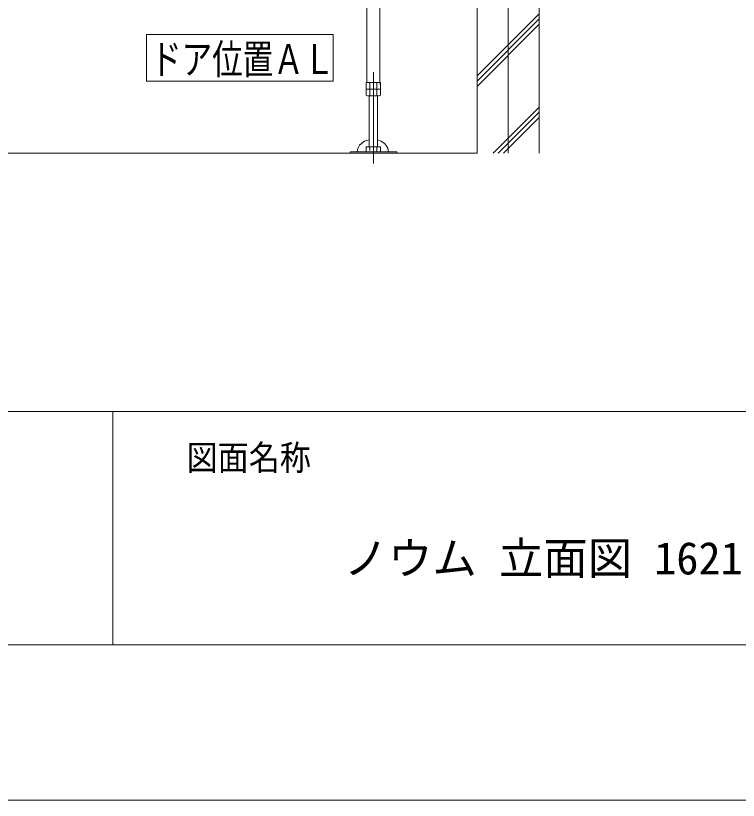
# Model space of a CAD drawing. Units: millimetres on the paper. Extents: x -305 to 305, y -152 to 152.
# Drawn here: x -207.3 to -160.8, y -148.5 to -98 of the extents above; entities that cross this region are included whole.
import ezdxf
from ezdxf.enums import TextEntityAlignment as Align

# ---------------------------------------------------------------- set-up
doc = ezdxf.new("R2010")
doc.units = ezdxf.units.MM
doc.linetypes.add('LONG_CHAIN', pattern=[21, 18, -1, 1, -1])
for name, color, linetype, lineweight in [('0-0_0', 7, 'Continuous', 9), ('0-1_VIEW0001', 7, 'Continuous', 9), ('0-3_1図面枠', 7, 'Continuous', 9), ('0-4_図面枠', 3, 'Continuous', 9), ('0-5_DEFPOINTS', 7, 'Continuous', 9)]:
    doc.layers.add(name, color=color, linetype=linetype, lineweight=lineweight)
doc.styles.add('ＭＳ ゴシック', font='')
doc.styles.get('ＭＳ ゴシック').set_extended_font_data('MS Gothic')

msp = doc.modelspace()

# ---------------------------------------------------------------- linework, layer by layer
at = {"layer": '0-0_0'}
msp.add_line((-201.017, -123.498), (-201.017, -138.498), dxfattribs=at)
msp.add_line((-201.017, -123.498), (-201.017, -138.498), dxfattribs=at)
at = {"layer": '0-1_VIEW0001', "linetype": 'LONG_CHAIN'}
for p, q in [((-175.591, -11.054), (-175.591, -106.887)), ((-184.258, -101.668), (-184.258, -107.554))]:
    msp.add_line(p, q, dxfattribs=at)
at = {"layer": '0-1_VIEW0001'}
for p, q in [((-177.591, -96.554), (-177.591, -106.887)), ((-173.591, -96.554), (-173.591, -106.887)), ((-184.681, -97.221), (-184.681, -102.34)), ((-183.835, -97.239), (-183.835, -102.34)), ((-177.591, -101.923), (-173.591, -97.923)), ((-177.591, -102.256), (-173.591, -98.256)), ((-177.591, -102.59), (-173.591, -98.59)), ((-198.837, -102.261), (-198.837, -99.261)), ((-198.837, -99.261), (-186.837, -99.261)), ((-186.837, -102.261), (-186.837, -99.261)), ((-198.837, -102.261), (-186.837, -102.261)), ((-183.796, -102.34), (-184.72, -102.34)), ((-184.72, -102.34), (-184.72, -103.162)), ((-184.489, -102.34), (-184.489, -103.207)), ((-184.027, -102.34), (-184.027, -103.207)), ((-183.796, -102.34), (-183.796, -103.162)), ((-183.796, -102.774), (-184.715, -102.774)), ((-183.875, -102.44), (-183.865, -102.44)), ((-184.72, -103.162), (-184.641, -103.207)), ((-183.875, -103.207), (-184.641, -103.207)), ((-184.525, -106.477), (-184.525, -103.207)), ((-183.991, -103.207), (-183.991, -106.477)), ((-183.875, -103.207), (-183.796, -103.162)), ((-176.556, -106.887), (-173.591, -103.922)), ((-176.222, -106.887), (-173.591, -104.256)), ((-175.889, -106.887), (-173.591, -104.589)), ((-177.591, -106.887), (-249.425, -106.887)), ((-185.758, -106.81), (-182.758, -106.81)), ((-185.758, -106.819), (-185.758, -106.887)), ((-185.758, -106.887), (-182.758, -106.887)), ((-184.72, -106.81), (-184.72, -106.477)), ((-184.72, -106.477), (-183.796, -106.477)), ((-184.489, -106.725), (-184.489, -106.477)), ((-184.027, -106.765), (-184.027, -106.477)), ((-183.796, -106.751), (-183.796, -106.477)), ((-182.758, -106.81), (-182.758, -106.887))]:
    msp.add_line(p, q, dxfattribs=at)
for points in [[(-185.29, -106.81), (-185.29, -106.797), (-185.256, -106.589), (-185.145, -106.382), (-185.029, -106.258), (-184.831, -106.124), (-184.525, -106.019)], [(-183.991, -106.034), (-183.748, -106.125), (-183.538, -106.269), (-183.43, -106.389), (-183.334, -106.563), (-183.29, -106.797), (-183.29, -106.81)]]:
    msp.add_lwpolyline(points, dxfattribs=at)
at = {"layer": '0-4_図面枠'}
msp.add_line((-291.017, -123.498), (108.983, -123.498), dxfattribs=at)
msp.add_lwpolyline([(-291.017, -138.498), (108.983, -138.498), (108.983, 138.502), (-291.017, 138.502)], close=True, dxfattribs=at)
at = {"layer": '0-5_DEFPOINTS'}
msp.add_line((118.983, -148.498), (-301.017, -148.498), dxfattribs=at)

# ---------------------------------------------------------------- texts
at = {"layer": '0-1_VIEW0001', "style": 'ＭＳ ゴシック', "width": 0.75}
msp.add_text('ドア位置ＡＬ', height=1.921, dxfattribs=at).set_placement((-198.552, -102.38), align=Align.BOTTOM_LEFT)
at = {"layer": '0-3_1図面枠', "style": 'ＭＳ ゴシック', "width": 0.9}
msp.add_text('図面名称', height=1.628, dxfattribs=at).set_placement((-196.268, -127.769), align=Align.BOTTOM_LEFT)
at = {"layer": '0-3_1図面枠', "style": 'ＭＳ ゴシック'}
msp.add_text('ノウム 立面図 1621 標準（浴槽パンなし） AL/BL', height=2.092, dxfattribs=at).set_placement((-186.165, -134.603), align=Align.BOTTOM_LEFT)

doc.saveas('drawing.dxf')
